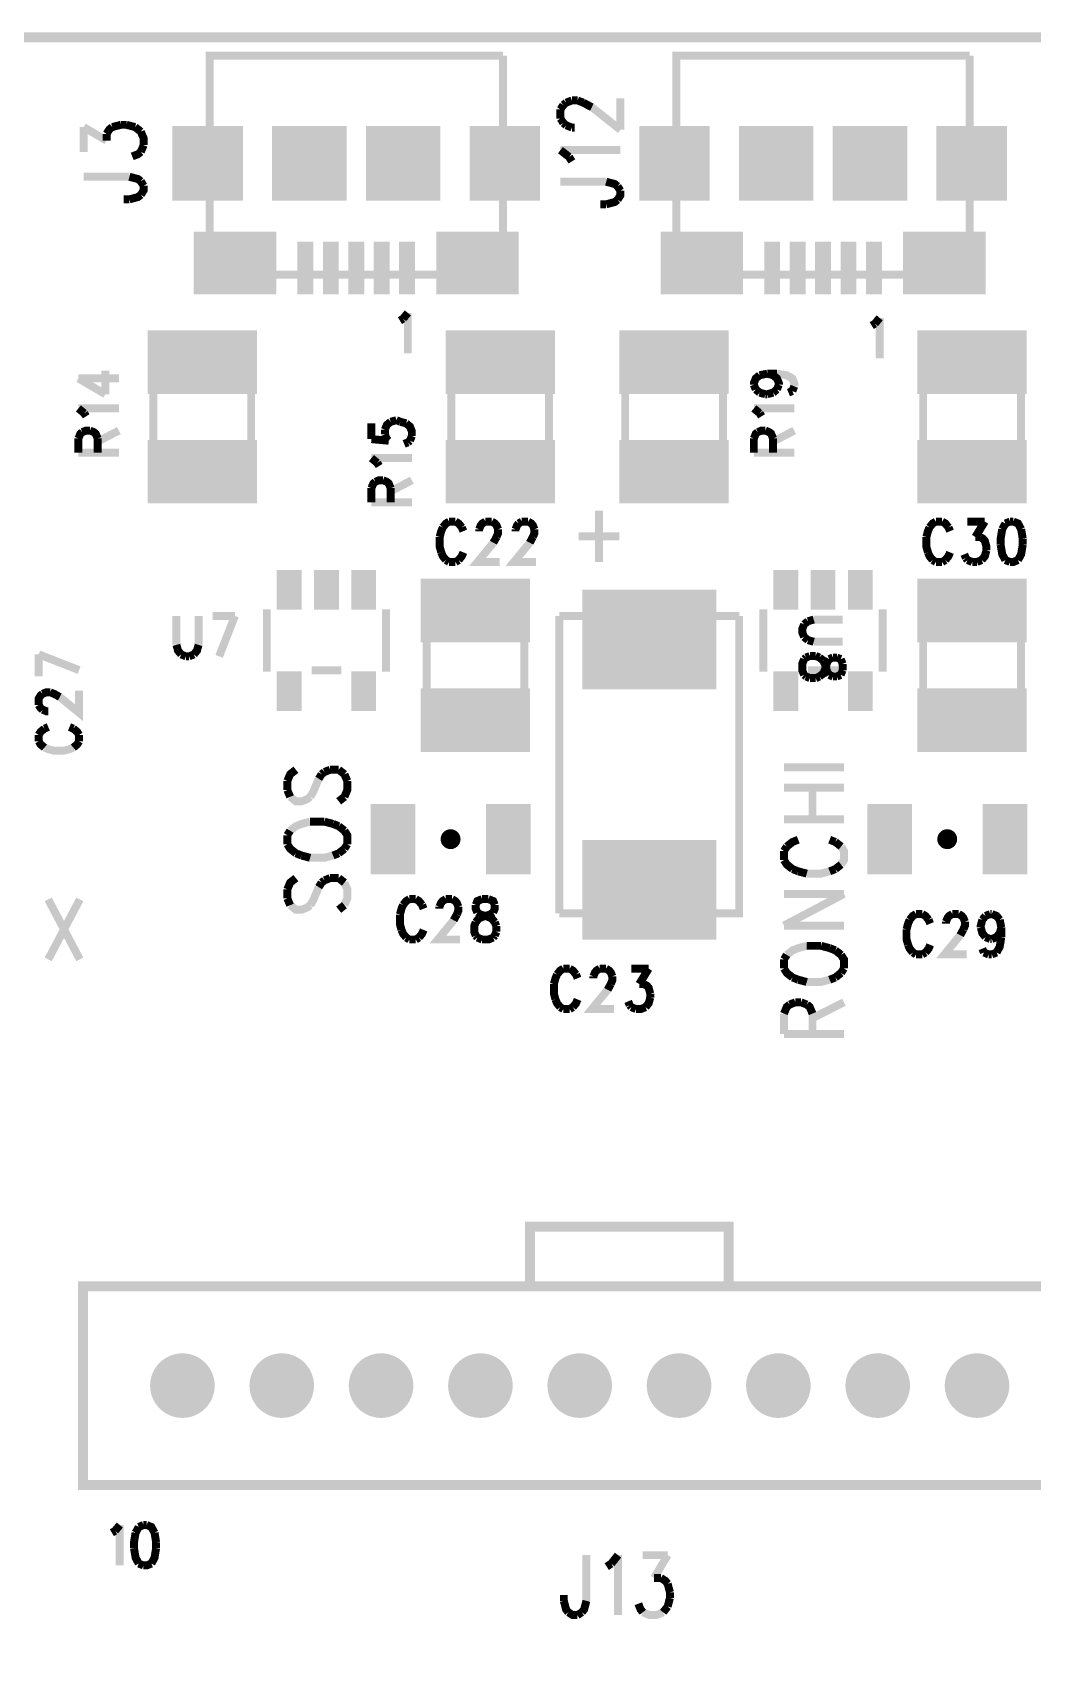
# Model space of a CAD drawing. Extents: x 8 to 19.8, y 7.5 to 11.6.
# Drawn here: x 15.504 to 16.511, y 9.68 to 11.312 of the extents above; entities that cross this region are included whole.
import ezdxf

# ---------------------------------------------------------------- set-up
doc = ezdxf.new("R2010")
doc.units = 0
doc.layers.get('0').update_dxf_attribs({"linetype": 'CONTINUOUS'})
doc.layers.add('ASSEMBLY_PHO', color=7, linetype='CONTINUOUS')

# ---------------------------------------------------------------- blocks, each defined once
blk = doc.blocks.new('SQUARE_3')
blk.add_solid([(-0.0375, -0.0375), (-0.0375, 0.0375), (0.0375, -0.0375), (0.0375, 0.0375)])
blk = doc.blocks.new('ROUND_5')
at = {"const_width": 0.0325}
blk.add_lwpolyline([(-0.01625, 0, 1), (0.01625, 0, 1)], format="xyb", close=True, dxfattribs=at)
blk = doc.blocks.new('RECTANGLE_65')
blk.add_solid([(-0.0225, -0.0355), (-0.0225, 0.0355), (0.0225, -0.0355), (0.0225, 0.0355)])
blk = doc.blocks.new('RECTANGLE_137')
blk.add_solid([(-0.0675, -0.05), (-0.0675, 0.05), (0.0675, -0.05), (0.0675, 0.05)])
blk = doc.blocks.new('RECTANGLE_163')
blk.add_solid([(-0.055, -0.032), (-0.055, 0.032), (0.055, -0.032), (0.055, 0.032)])
blk = doc.blocks.new('RECTANGLE_185')
blk.add_solid([(-0.008, -0.0265), (-0.008, 0.0265), (0.008, -0.0265), (0.008, 0.0265)])
blk = doc.blocks.new('RECTANGLE_186')
blk.add_solid([(-0.0415, -0.0315), (-0.0415, 0.0315), (0.0415, -0.0315), (0.0415, 0.0315)])
blk = doc.blocks.new('RECTANGLE_187')
blk.add_solid([(-0.0355, -0.0375), (-0.0355, 0.0375), (0.0355, -0.0375), (0.0355, 0.0375)])
blk = doc.blocks.new('RECTANGLE_190')
blk.add_solid([(-0.0125, -0.02), (-0.0125, 0.02), (0.0125, -0.02), (0.0125, 0.02)])

msp = doc.modelspace()

# ---------------------------------------------------------------- linework, layer by layer
at = {"layer": 'ASSEMBLY_PHO'}
for points, const_width in [([(8, 8), (19.811, 8), (19.811, 11.307), (8, 11.307), (8, 8)], 0.01), ([(15.97763, 11.28858), (15.68236, 11.28858), (15.68236, 11.06811), (15.97763, 11.06811)], 0.008), ([(15.97763, 11.06811), (15.97763, 11.28858)], 0.008), ([(16.44763, 11.28858), (16.15236, 11.28858), (16.15236, 11.06811), (16.44763, 11.06811)], 0.008), ([(16.44763, 11.06811), (16.44763, 11.28858)], 0.008), ([(16.03562, 11.23445), (16.0385, 11.23899)], 0.008), ([(16.0385, 11.23899), (16.04137, 11.24127)], 0.008), ([(16.04137, 11.24127), (16.04712, 11.24354)], 0.008), ([(16.04712, 11.24354), (16.05287, 11.24354)], 0.008), ([(16.05287, 11.24354), (16.05862, 11.24127)], 0.008), ([(16.05862, 11.24127), (16.06725, 11.23672)], 0.008), ([(16.096, 11.21399), (16.096, 11.24581)], 0.008), ([(16.03562, 11.22536), (16.03562, 11.23445)], 0.008), ([(16.0385, 11.22081), (16.03562, 11.22536)], 0.008), ([(16.06725, 11.23672), (16.096, 11.21399)], 0.008), ([(15.55562, 11.19172), (15.55562, 11.21672)], 0.008), ([(15.55562, 11.21672), (15.57862, 11.20309)], 0.008), ([(15.57862, 11.2099), (15.5815, 11.21445), (15.58437, 11.21672)], 0.008), ([(15.57862, 11.20309), (15.57862, 11.2099)], 0.008), ([(15.58437, 11.21672), (15.593, 11.21899)], 0.008), ([(15.593, 11.21899), (15.59875, 11.21899)], 0.008), ([(15.59875, 11.21899), (15.60737, 11.21672)], 0.008), ([(15.60737, 11.21672), (15.61312, 11.21218)], 0.008), ([(15.61312, 11.21218), (15.616, 11.20536), (15.616, 11.19854)], 0.008), ([(16.04137, 11.21854), (16.0385, 11.22081)], 0.008), ([(16.04712, 11.21627), (16.04137, 11.21854)], 0.008), ([(16.05, 11.21627), (16.04712, 11.21627)], 0.008), ([(15.61312, 11.19172), (15.61025, 11.18945), (15.6045, 11.18718)], 0.008), ([(15.616, 11.19854), (15.61312, 11.19172)], 0.008), ([(16.04425, 11.18672), (16.03562, 11.19354)], 0.008), ([(16.03562, 11.19354), (16.096, 11.19354)], 0.008), ([(16.04712, 11.18218), (16.04425, 11.18672)], 0.008), ([(15.55562, 11.16672), (15.60162, 11.16672)], 0.008), ([(15.60162, 11.16672), (15.61025, 11.16445), (15.61312, 11.16218)], 0.008), ([(15.61312, 11.16218), (15.616, 11.15763)], 0.008), ([(15.616, 11.15763), (15.616, 11.15309), (15.61312, 11.14854)], 0.008), ([(16.03562, 11.16172), (16.08162, 11.16172)], 0.008), ([(16.08162, 11.16172), (16.09025, 11.15945), (16.09312, 11.15718)], 0.008), ([(16.09312, 11.15718), (16.096, 11.15263)], 0.008), ([(15.60162, 11.14399), (15.59587, 11.14399)], 0.008), ([(15.61312, 11.14854), (15.61025, 11.14627), (15.60162, 11.14399)], 0.008), ([(16.09312, 11.14354), (16.09025, 11.14127), (16.08162, 11.13899)], 0.008), ([(16.096, 11.15263), (16.096, 11.14809), (16.09312, 11.14354)], 0.008), ([(16.08162, 11.13899), (16.07587, 11.13899)], 0.008), ([(15.87718, 11.02387), (15.88195, 11.02968)], 0.008), ([(15.88195, 11.02968), (15.88195, 10.989)], 0.008), ([(15.874, 11.02193), (15.87718, 11.02387)], 0.008), ([(16.349, 11.01693), (16.35218, 11.01887)], 0.008), ([(16.35218, 11.01887), (16.35695, 11.02468)], 0.008), ([(16.35695, 11.02468), (16.35695, 10.984)], 0.008), ([(15.72421, 10.99192), (15.72421, 10.85807), (15.62578, 10.85807)], 0.008), ([(15.62578, 10.85807), (15.62578, 10.99192)], 0.008), ([(15.62578, 10.99192), (15.72421, 10.99192)], 0.008), ([(15.92578, 10.85807), (15.92578, 10.99192)], 0.008), ([(15.92578, 10.99192), (16.02421, 10.99192)], 0.008), ([(16.02421, 10.99192), (16.02421, 10.85807), (15.92578, 10.85807)], 0.008), ([(16.19921, 10.99192), (16.19921, 10.85807), (16.10078, 10.85807)], 0.008), ([(16.10078, 10.85807), (16.10078, 10.99192)], 0.008), ([(16.10078, 10.99192), (16.19921, 10.99192)], 0.008), ([(16.40078, 10.85807), (16.40078, 10.99192)], 0.008), ([(16.40078, 10.99192), (16.49921, 10.99192)], 0.008), ([(16.49921, 10.99192), (16.49921, 10.85807), (16.40078, 10.85807)], 0.008), ([(15.55031, 10.96377), (15.57743, 10.94786)], 0.008), ([(15.55031, 10.96377), (15.591, 10.96377)], 0.008), ([(15.57743, 10.94786), (15.57743, 10.97172)], 0.008), ([(16.23031, 10.9574), (16.23031, 10.959), (16.23225, 10.96377), (16.23612, 10.96695)], 0.008), ([(16.23612, 10.96695), (16.24387, 10.96854)], 0.008), ([(16.24387, 10.96854), (16.24968, 10.96695)], 0.008), ([(16.24387, 10.96854), (16.25356, 10.96854)], 0.008), ([(16.24968, 10.96695), (16.25356, 10.96377), (16.2555, 10.959), (16.2555, 10.9574)], 0.008), ([(16.25356, 10.96854), (16.26325, 10.96695), (16.26906, 10.96377), (16.271, 10.959), (16.271, 10.95581)], 0.008), ([(16.23225, 10.95263), (16.23031, 10.9574)], 0.008), ([(16.23612, 10.94945), (16.23225, 10.95263)], 0.008), ([(16.24193, 10.94786), (16.23612, 10.94945)], 0.008), ([(16.24387, 10.94786), (16.24193, 10.94786)], 0.008), ([(16.24968, 10.94945), (16.24387, 10.94786)], 0.008), ([(16.25356, 10.95263), (16.24968, 10.94945)], 0.008), ([(16.2555, 10.9574), (16.25356, 10.95263)], 0.008), ([(16.26906, 10.95104), (16.26518, 10.94945)], 0.008), ([(16.271, 10.95581), (16.26906, 10.95104)], 0.008), ([(15.55612, 10.92877), (15.55031, 10.93354)], 0.008), ([(15.55031, 10.93354), (15.591, 10.93354)], 0.008), ([(15.55806, 10.92559), (15.55612, 10.92877)], 0.008), ([(16.23612, 10.92877), (16.23031, 10.93354)], 0.008), ([(16.23031, 10.93354), (16.271, 10.93354)], 0.008), ([(16.23806, 10.92559), (16.23612, 10.92877)], 0.008), ([(15.84531, 10.91854), (15.84531, 10.90263)], 0.008), ([(15.85887, 10.91218), (15.86081, 10.91695), (15.86468, 10.92013)], 0.008), ([(15.85887, 10.9074), (15.85887, 10.91218)], 0.008), ([(15.86468, 10.92013), (15.8705, 10.92172)], 0.008), ([(15.8705, 10.92172), (15.87437, 10.92013)], 0.008), ([(15.87437, 10.92013), (15.88018, 10.91854)], 0.008), ([(15.88018, 10.91854), (15.88406, 10.91536), (15.886, 10.91059), (15.886, 10.90581)], 0.008), ([(15.55031, 10.90331), (15.55225, 10.90809), (15.55418, 10.90968)], 0.008), ([(15.55031, 10.889), (15.55031, 10.90331)], 0.008), ([(15.55418, 10.90968), (15.55806, 10.91127), (15.56193, 10.91127)], 0.008), ([(15.56193, 10.91127), (15.56581, 10.90968), (15.56775, 10.90809), (15.56968, 10.90331)], 0.008), ([(15.56968, 10.90013), (15.591, 10.91127)], 0.008), ([(15.56968, 10.90331), (15.56968, 10.889)], 0.008), ([(15.84531, 10.90263), (15.86275, 10.90104)], 0.008), ([(15.86081, 10.90263), (15.85887, 10.9074)], 0.008), ([(15.86275, 10.90104), (15.86081, 10.90263)], 0.008), ([(15.88212, 10.89945), (15.87825, 10.89786)], 0.008), ([(15.88406, 10.90104), (15.88212, 10.89945)], 0.008), ([(15.886, 10.90581), (15.88406, 10.90104)], 0.008), ([(16.23031, 10.90331), (16.23225, 10.90809), (16.23418, 10.90968)], 0.008), ([(16.23031, 10.889), (16.23031, 10.90331)], 0.008), ([(16.23418, 10.90968), (16.23806, 10.91127), (16.24193, 10.91127)], 0.008), ([(16.24193, 10.91127), (16.24581, 10.90968), (16.24775, 10.90809), (16.24968, 10.90331)], 0.008), ([(16.24968, 10.90013), (16.271, 10.91127)], 0.008), ([(16.24968, 10.90331), (16.24968, 10.889)], 0.008), ([(15.55031, 10.889), (15.591, 10.889)], 0.008), ([(15.85112, 10.87877), (15.84531, 10.88354)], 0.008), ([(15.84531, 10.88354), (15.886, 10.88354)], 0.008), ([(16.23031, 10.889), (16.271, 10.889)], 0.008), ([(15.85306, 10.87559), (15.85112, 10.87877)], 0.008), ([(15.84531, 10.85331), (15.84725, 10.85809), (15.84918, 10.85968)], 0.008), ([(15.84531, 10.839), (15.84531, 10.85331)], 0.008), ([(15.84918, 10.85968), (15.85306, 10.86127), (15.85693, 10.86127)], 0.008), ([(15.85693, 10.86127), (15.86081, 10.85968), (15.86275, 10.85809), (15.86468, 10.85331)], 0.008), ([(15.86468, 10.85013), (15.886, 10.86127)], 0.008), ([(15.86468, 10.85331), (15.86468, 10.839)], 0.008), ([(15.84531, 10.839), (15.886, 10.839)], 0.008), ([(16.07445, 10.83075), (16.07445, 10.779)], 0.008), ([(15.92354, 10.81968), (15.92036, 10.81775), (15.91718, 10.81387)], 0.008), ([(15.9299, 10.81968), (15.92354, 10.81968)], 0.008), ([(15.93627, 10.81387), (15.93309, 10.81775), (15.9299, 10.81968)], 0.008), ([(15.95377, 10.81193), (15.95536, 10.81581), (15.95695, 10.81775), (15.96013, 10.81968)], 0.008), ([(15.96013, 10.81968), (15.9665, 10.81968)], 0.008), ([(15.9665, 10.81968), (15.96968, 10.81775), (15.97127, 10.81581), (15.97286, 10.81193)], 0.008), ([(15.99036, 10.81193), (15.99195, 10.81581), (15.99354, 10.81775)], 0.008), ([(15.99354, 10.81775), (15.99672, 10.81968)], 0.008), ([(15.99672, 10.81968), (16.00309, 10.81968)], 0.008), ([(16.00309, 10.81968), (16.00627, 10.81775), (16.00786, 10.81581), (16.00945, 10.81193)], 0.008), ([(16.41354, 10.81968), (16.41036, 10.81775), (16.40718, 10.81387)], 0.008), ([(16.4199, 10.81968), (16.41354, 10.81968)], 0.008), ([(16.42627, 10.81387), (16.42309, 10.81775), (16.4199, 10.81968)], 0.008), ([(16.44536, 10.81968), (16.46286, 10.81968)], 0.008), ([(16.46286, 10.81968), (16.45331, 10.80418)], 0.008), ([(16.48354, 10.81775), (16.48036, 10.81193)], 0.008), ([(16.48831, 10.81968), (16.48354, 10.81775)], 0.008), ([(16.4915, 10.81968), (16.48831, 10.81968)], 0.008), ([(16.49945, 10.81193), (16.49627, 10.81775), (16.4915, 10.81968)], 0.008), ([(15.91718, 10.81387), (15.91559, 10.81), (15.914, 10.80418)], 0.008), ([(15.914, 10.80418), (15.914, 10.7945), (15.91559, 10.78868)], 0.008), ([(15.93786, 10.81), (15.93627, 10.81387)], 0.008), ([(15.96809, 10.79837), (15.95218, 10.779), (15.97445, 10.779)], 0.008), ([(15.95377, 10.81), (15.95377, 10.81193)], 0.008), ([(15.97127, 10.80418), (15.96809, 10.79837)], 0.008), ([(15.97286, 10.81193), (15.97286, 10.80806), (15.97127, 10.80418)], 0.008), ([(16.00468, 10.79837), (15.98877, 10.779), (16.01104, 10.779)], 0.008), ([(15.99036, 10.81), (15.99036, 10.81193)], 0.008), ([(16.00786, 10.80418), (16.00468, 10.79837)], 0.008), ([(16.00945, 10.81193), (16.00945, 10.80806), (16.00786, 10.80418)], 0.008), ([(16.054, 10.80487), (16.0949, 10.80487)], 0.008), ([(16.40718, 10.81387), (16.40559, 10.81), (16.404, 10.80418)], 0.008), ([(16.404, 10.80418), (16.404, 10.7945), (16.40559, 10.78868)], 0.008), ([(16.42786, 10.81), (16.42627, 10.81387)], 0.008), ([(16.45331, 10.80418), (16.45809, 10.80418)], 0.008), ([(16.45809, 10.80418), (16.46127, 10.80225), (16.46286, 10.80031), (16.46445, 10.7945), (16.46445, 10.79062)], 0.008), ([(16.48036, 10.81193), (16.47877, 10.80225), (16.47877, 10.79643)], 0.008), ([(16.50104, 10.80225), (16.49945, 10.81193)], 0.008), ([(16.50104, 10.79643), (16.50104, 10.80225)], 0.008), ([(15.91559, 10.78868), (15.91718, 10.78481), (15.92036, 10.78093)], 0.008), ([(15.93309, 10.78093), (15.93627, 10.78481), (15.93786, 10.78868)], 0.008), ([(16.40559, 10.78868), (16.40718, 10.78481), (16.41036, 10.78093)], 0.008), ([(16.42309, 10.78093), (16.42627, 10.78481), (16.42786, 10.78868)], 0.008), ([(16.44377, 10.78287), (16.44218, 10.78675)], 0.008), ([(16.44536, 10.78093), (16.44377, 10.78287)], 0.008), ([(16.46445, 10.79062), (16.46286, 10.78481), (16.45968, 10.78093)], 0.008), ([(16.47877, 10.79643), (16.48036, 10.78675), (16.48354, 10.78093)], 0.008), ([(16.49627, 10.78093), (16.49945, 10.78675), (16.50104, 10.79643)], 0.008), ([(15.92036, 10.78093), (15.92354, 10.779)], 0.008), ([(15.92354, 10.779), (15.9299, 10.779)], 0.008), ([(15.9299, 10.779), (15.93309, 10.78093)], 0.008), ([(16.41036, 10.78093), (16.41354, 10.779)], 0.008), ([(16.41354, 10.779), (16.4199, 10.779)], 0.008), ([(16.4199, 10.779), (16.42309, 10.78093)], 0.008), ([(16.45013, 10.779), (16.44536, 10.78093)], 0.008), ([(16.4549, 10.779), (16.45013, 10.779)], 0.008), ([(16.45968, 10.78093), (16.4549, 10.779)], 0.008), ([(16.48354, 10.78093), (16.48831, 10.779)], 0.008), ([(16.48831, 10.779), (16.4915, 10.779), (16.49627, 10.78093)], 0.008), ([(15.90078, 10.60807), (15.90078, 10.74192)], 0.008), ([(15.90078, 10.74192), (15.99921, 10.74192)], 0.008), ([(15.99921, 10.74192), (15.99921, 10.60807), (15.90078, 10.60807)], 0.008), ([(16.40078, 10.60807), (16.40078, 10.74192)], 0.008), ([(16.40078, 10.74192), (16.49921, 10.74192)], 0.008), ([(16.49921, 10.74192), (16.49921, 10.60807), (16.40078, 10.60807)], 0.008), ([(15.649, 10.72468), (15.649, 10.69562)], 0.008), ([(15.67127, 10.69562), (15.67127, 10.72468)], 0.008), ([(15.68559, 10.72468), (15.70786, 10.72468)], 0.008), ([(15.70786, 10.72468), (15.69195, 10.684)], 0.008), ([(15.74, 10.7315), (15.74, 10.6685)], 0.008), ([(15.86, 10.7315), (15.86, 10.6685)], 0.008), ([(16.21555, 10.7246), (16.21555, 10.42539), (16.03444, 10.42539)], 0.008), ([(16.03444, 10.42539), (16.03444, 10.7246)], 0.008), ([(16.03444, 10.7246), (16.21555, 10.7246)], 0.008), ([(16.24, 10.7315), (16.24, 10.6685)], 0.008), ([(16.28481, 10.7194), (16.28093, 10.71622)], 0.008), ([(16.29062, 10.721), (16.28481, 10.7194)], 0.008), ([(16.31968, 10.721), (16.29062, 10.721)], 0.008), ([(16.36, 10.7315), (16.36, 10.6685)], 0.008), ([(16.28093, 10.71622), (16.279, 10.71145), (16.279, 10.70827), (16.28093, 10.7035)], 0.008), ([(16.28093, 10.7035), (16.28481, 10.70031)], 0.008), ([(16.28481, 10.70031), (16.29062, 10.69872)], 0.008), ([(15.51031, 10.68604), (15.551, 10.67013)], 0.008), ([(15.51031, 10.66377), (15.51031, 10.68604)], 0.008), ([(15.649, 10.69562), (15.65059, 10.68981), (15.65377, 10.68593)], 0.008), ([(15.65377, 10.68593), (15.65854, 10.684)], 0.008), ([(15.65854, 10.684), (15.66172, 10.684)], 0.008), ([(15.66172, 10.684), (15.6665, 10.68593)], 0.008), ([(15.6665, 10.68593), (15.66968, 10.68981), (15.67127, 10.69562)], 0.008), ([(16.28287, 10.68281), (16.28675, 10.6844)], 0.008), ([(16.28675, 10.6844), (16.29256, 10.6844)], 0.008), ([(16.29062, 10.69872), (16.31968, 10.69872)], 0.008), ([(16.29256, 10.6844), (16.29643, 10.68281)], 0.008), ([(15.785, 10.67), (15.815, 10.67)], 0.008), ([(16.28093, 10.66531), (16.279, 10.67009), (16.279, 10.67645), (16.28093, 10.68122)], 0.008), ([(16.28093, 10.68122), (16.28287, 10.68281)], 0.008), ([(16.285, 10.67), (16.315, 10.67)], 0.008), ([(16.29643, 10.68281), (16.30031, 10.67963)], 0.008), ([(16.30031, 10.67963), (16.30225, 10.67486), (16.30418, 10.6685)], 0.008), ([(16.30418, 10.67804), (16.30225, 10.67168), (16.30031, 10.6669)], 0.008), ([(16.30612, 10.68122), (16.30418, 10.67804)], 0.008), ([(16.30418, 10.6685), (16.30612, 10.66531)], 0.008), ([(16.31, 10.68281), (16.30612, 10.68122)], 0.008), ([(16.31387, 10.68281), (16.31, 10.68281)], 0.008), ([(16.31775, 10.68122), (16.31387, 10.68281)], 0.008), ([(16.31968, 10.67645), (16.31775, 10.68122)], 0.008), ([(16.31775, 10.66531), (16.31968, 10.67009)], 0.008), ([(16.31968, 10.67009), (16.31968, 10.67645)], 0.008), ([(16.28287, 10.66372), (16.28093, 10.66531)], 0.008), ([(16.28675, 10.66213), (16.28287, 10.66372)], 0.008), ([(16.29256, 10.66213), (16.28675, 10.66213)], 0.008), ([(16.29643, 10.66372), (16.29256, 10.66213)], 0.008), ([(16.30031, 10.6669), (16.29643, 10.66372)], 0.008), ([(16.30612, 10.66531), (16.31, 10.66372)], 0.008), ([(16.31, 10.66372), (16.31387, 10.66372)], 0.008), ([(16.31387, 10.66372), (16.31775, 10.66531)], 0.008), ([(15.51031, 10.63513), (15.51031, 10.6415), (15.51225, 10.64468), (15.51418, 10.64627)], 0.008), ([(15.51418, 10.63036), (15.51225, 10.63195), (15.51031, 10.63513)], 0.008), ([(15.51418, 10.64627), (15.51806, 10.64786), (15.52193, 10.64786)], 0.008), ([(15.52193, 10.64786), (15.52581, 10.64627), (15.53162, 10.64309)], 0.008), ([(15.53162, 10.64309), (15.551, 10.62718), (15.551, 10.64945)], 0.008), ([(15.52, 10.62877), (15.51806, 10.62877), (15.51418, 10.63036)], 0.008), ([(15.51612, 10.61127), (15.51225, 10.60809), (15.51031, 10.6049)], 0.008), ([(15.51031, 10.6049), (15.51031, 10.59854)], 0.008), ([(15.52, 10.61286), (15.51612, 10.61127)], 0.008), ([(15.54518, 10.61127), (15.54131, 10.61286)], 0.008), ([(15.551, 10.6049), (15.54906, 10.60809), (15.54518, 10.61127)], 0.008), ([(15.551, 10.59854), (15.551, 10.6049)], 0.008), ([(15.51031, 10.59854), (15.51225, 10.59536), (15.51612, 10.59218)], 0.008), ([(15.51612, 10.59218), (15.52, 10.59059), (15.52581, 10.589), (15.5355, 10.589), (15.54131, 10.59059), (15.54518, 10.59218)], 0.008), ([(15.54518, 10.59218), (15.54906, 10.59536), (15.551, 10.59854)], 0.008), ([(15.76925, 10.5699), (15.7635, 10.56536), (15.76062, 10.55854)], 0.008), ([(15.798, 10.56763), (15.80375, 10.5699)], 0.008), ([(15.80375, 10.5699), (15.81237, 10.5699)], 0.008), ([(15.81237, 10.5699), (15.81812, 10.56536)], 0.008), ([(16.26062, 10.57218), (16.321, 10.57218)], 0.008), ([(15.76062, 10.55854), (15.76062, 10.54945)], 0.008), ([(15.78362, 10.54263), (15.7865, 10.54718), (15.79225, 10.56081)], 0.008), ([(15.79225, 10.56081), (15.79512, 10.56536)], 0.008), ([(15.79512, 10.56536), (15.798, 10.56763)], 0.008), ([(15.81812, 10.56536), (15.821, 10.55854)], 0.008), ([(15.821, 10.55854), (15.821, 10.54945), (15.81812, 10.54263)], 0.008), ([(15.76062, 10.54945), (15.7635, 10.54263)], 0.008), ([(15.7635, 10.54263), (15.76925, 10.53809), (15.775, 10.53809), (15.78075, 10.54036), (15.78362, 10.54263)], 0.008), ([(15.81812, 10.54263), (15.81237, 10.53809)], 0.008), ([(16.26062, 10.55172), (16.321, 10.55172)], 0.008), ([(16.28937, 10.5199), (16.28937, 10.55172)], 0.008), ([(15.7635, 10.50854), (15.76062, 10.504)], 0.008), ([(15.78362, 10.51763), (15.775, 10.51536), (15.76925, 10.51309), (15.7635, 10.50854)], 0.008), ([(15.798, 10.51763), (15.78362, 10.51763)], 0.008), ([(15.80662, 10.51536), (15.798, 10.51763)], 0.008), ([(15.81237, 10.51309), (15.80662, 10.51536)], 0.008), ([(15.81812, 10.50854), (15.81237, 10.51309)], 0.008), ([(15.821, 10.4949), (15.821, 10.504), (15.81812, 10.50854)], 0.008), ([(16.26062, 10.5199), (16.321, 10.5199)], 0.008), ([(15.76062, 10.504), (15.76062, 10.4949)], 0.008), ([(15.76062, 10.4949), (15.7635, 10.49036), (15.76925, 10.48581)], 0.008), ([(15.81237, 10.48581), (15.81812, 10.49036)], 0.008), ([(15.81812, 10.49036), (15.821, 10.4949)], 0.008), ([(16.2635, 10.49263), (16.26062, 10.48809)], 0.008), ([(16.26062, 10.48809), (16.26062, 10.479)], 0.008), ([(16.275, 10.49945), (16.26925, 10.49718), (16.2635, 10.49263)], 0.008), ([(16.31237, 10.49718), (16.30662, 10.49945)], 0.008), ([(16.31812, 10.49263), (16.31237, 10.49718)], 0.008), ([(16.31812, 10.47445), (16.321, 10.479), (16.321, 10.48809), (16.31812, 10.49263)], 0.008), ([(15.76925, 10.48581), (15.775, 10.48354)], 0.008), ([(15.775, 10.48354), (15.78362, 10.48127)], 0.008), ([(15.78362, 10.48127), (15.798, 10.48127), (15.80662, 10.48354)], 0.008), ([(15.80662, 10.48354), (15.81237, 10.48581)], 0.008), ([(16.26062, 10.479), (16.2635, 10.47445), (16.26925, 10.4699)], 0.008), ([(16.31237, 10.4699), (16.31812, 10.47445)], 0.008), ([(15.76925, 10.46081), (15.7635, 10.45627), (15.76062, 10.44945)], 0.008), ([(15.79225, 10.45172), (15.79512, 10.45627)], 0.008), ([(15.79512, 10.45627), (15.798, 10.45854)], 0.008), ([(15.798, 10.45854), (15.80375, 10.46081)], 0.008), ([(15.80375, 10.46081), (15.81237, 10.46081)], 0.008), ([(15.81237, 10.46081), (15.81812, 10.45627)], 0.008), ([(15.81812, 10.45627), (15.821, 10.44945), (15.821, 10.44036), (15.81812, 10.43354)], 0.008), ([(16.26925, 10.4699), (16.275, 10.46763)], 0.008), ([(16.275, 10.46763), (16.28362, 10.46536)], 0.008), ([(16.28362, 10.46536), (16.298, 10.46536), (16.30662, 10.46763)], 0.008), ([(16.30662, 10.46763), (16.31237, 10.4699)], 0.008), ([(15.5199, 10.43937), (15.55172, 10.379)], 0.008), ([(15.55172, 10.43937), (15.5199, 10.379)], 0.008), ([(15.76062, 10.44945), (15.76062, 10.44036)], 0.008), ([(15.76062, 10.44036), (15.7635, 10.43354)], 0.008), ([(15.78362, 10.43354), (15.7865, 10.43809), (15.79225, 10.45172)], 0.008), ([(15.88354, 10.43968), (15.88036, 10.43775), (15.87718, 10.43387)], 0.008), ([(15.8899, 10.43968), (15.88354, 10.43968)], 0.008), ([(15.89627, 10.43387), (15.89309, 10.43775), (15.8899, 10.43968)], 0.008), ([(15.91377, 10.43193), (15.91536, 10.43581), (15.91695, 10.43775), (15.92013, 10.43968)], 0.008), ([(15.92013, 10.43968), (15.9265, 10.43968)], 0.008), ([(15.9265, 10.43968), (15.92968, 10.43775), (15.93127, 10.43581), (15.93286, 10.43193)], 0.008), ([(15.95672, 10.43968), (15.95195, 10.43775), (15.95036, 10.43387)], 0.008), ([(15.96309, 10.43968), (15.95672, 10.43968)], 0.008), ([(15.96945, 10.43387), (15.96786, 10.43775), (15.96309, 10.43968)], 0.008), ([(16.26062, 10.41309), (16.321, 10.4449)], 0.008), ([(16.26062, 10.4449), (16.321, 10.4449)], 0.008), ([(15.7635, 10.43354), (15.76925, 10.429), (15.775, 10.429), (15.78075, 10.43127), (15.78362, 10.43354)], 0.008), ([(15.81812, 10.43354), (15.81237, 10.429)], 0.008), ([(15.87718, 10.43387), (15.87559, 10.43), (15.874, 10.42418)], 0.008), ([(15.874, 10.42418), (15.874, 10.4145), (15.87559, 10.40868)], 0.008), ([(15.89786, 10.43), (15.89627, 10.43387)], 0.008), ([(15.91377, 10.43), (15.91377, 10.43193)], 0.008), ([(15.93127, 10.42418), (15.92809, 10.41837)], 0.008), ([(15.93286, 10.43193), (15.93286, 10.42806), (15.93127, 10.42418)], 0.008), ([(15.95036, 10.43387), (15.95036, 10.43), (15.95195, 10.42612)], 0.008), ([(15.95195, 10.42612), (15.95513, 10.42418)], 0.008), ([(15.95513, 10.42418), (15.9615, 10.42225), (15.96627, 10.42031), (15.96945, 10.41643)], 0.008), ([(15.95831, 10.42225), (15.96468, 10.42418)], 0.008), ([(15.96468, 10.42418), (15.96786, 10.42612)], 0.008), ([(15.96786, 10.42612), (15.96945, 10.43), (15.96945, 10.43387)], 0.008), ([(16.39354, 10.42468), (16.39036, 10.42275), (16.38718, 10.41887)], 0.008), ([(16.3999, 10.42468), (16.39354, 10.42468)], 0.008), ([(16.40627, 10.41887), (16.40309, 10.42275), (16.3999, 10.42468)], 0.008), ([(16.42377, 10.41693), (16.42536, 10.42081), (16.42695, 10.42275), (16.43013, 10.42468)], 0.008), ([(16.43013, 10.42468), (16.4365, 10.42468)], 0.008), ([(16.4365, 10.42468), (16.43968, 10.42275), (16.44127, 10.42081), (16.44286, 10.41693)], 0.008), ([(16.46036, 10.41887), (16.46354, 10.42275)], 0.008), ([(16.46354, 10.42275), (16.46831, 10.42468)], 0.008), ([(16.46831, 10.42468), (16.4699, 10.42468)], 0.008), ([(16.4699, 10.42468), (16.47468, 10.42275), (16.47786, 10.41887)], 0.008), ([(15.87559, 10.40868), (15.87718, 10.40481), (15.88036, 10.40093)], 0.008), ([(15.89309, 10.40093), (15.89627, 10.40481), (15.89786, 10.40868)], 0.008), ([(15.92809, 10.41837), (15.91218, 10.399), (15.93445, 10.399)], 0.008), ([(15.95036, 10.40287), (15.94877, 10.40675), (15.94877, 10.41256), (15.95036, 10.41643)], 0.008), ([(15.95036, 10.41643), (15.95354, 10.42031)], 0.008), ([(15.95354, 10.42031), (15.95831, 10.42225)], 0.008), ([(15.96945, 10.41643), (15.97104, 10.41256)], 0.008), ([(15.97104, 10.40675), (15.96945, 10.40287)], 0.008), ([(15.97104, 10.41256), (15.97104, 10.40675)], 0.008), ([(16.26062, 10.41309), (16.321, 10.41309)], 0.008), ([(16.38718, 10.41887), (16.38559, 10.415), (16.384, 10.40918)], 0.008), ([(16.384, 10.40918), (16.384, 10.3995), (16.38559, 10.39368)], 0.008), ([(16.40786, 10.415), (16.40627, 10.41887)], 0.008), ([(16.42377, 10.415), (16.42377, 10.41693)], 0.008), ([(16.44127, 10.40918), (16.43809, 10.40337)], 0.008), ([(16.44286, 10.41693), (16.44286, 10.41306), (16.44127, 10.40918)], 0.008), ([(16.45877, 10.41112), (16.45877, 10.41306), (16.46036, 10.41887)], 0.008), ([(16.46354, 10.40143), (16.46036, 10.40531), (16.45877, 10.41112)], 0.008), ([(16.47945, 10.41112), (16.47786, 10.40531), (16.47468, 10.40143)], 0.008), ([(16.47786, 10.41887), (16.47945, 10.41112)], 0.008), ([(16.47945, 10.41112), (16.47945, 10.40143)], 0.008), ([(15.88036, 10.40093), (15.88354, 10.399)], 0.008), ([(15.88354, 10.399), (15.8899, 10.399)], 0.008), ([(15.8899, 10.399), (15.89309, 10.40093)], 0.008), ([(15.95195, 10.40093), (15.95036, 10.40287)], 0.008), ([(15.95672, 10.399), (15.95195, 10.40093)], 0.008), ([(15.96786, 10.40093), (15.96309, 10.399), (15.95672, 10.399)], 0.008), ([(15.96945, 10.40287), (15.96786, 10.40093)], 0.008), ([(16.28362, 10.39263), (16.275, 10.39036), (16.26925, 10.38809), (16.2635, 10.38354)], 0.008), ([(16.298, 10.39263), (16.28362, 10.39263)], 0.008), ([(16.30662, 10.39036), (16.298, 10.39263)], 0.008), ([(16.31237, 10.38809), (16.30662, 10.39036)], 0.008), ([(16.38559, 10.39368), (16.38718, 10.38981), (16.39036, 10.38593)], 0.008), ([(16.40309, 10.38593), (16.40627, 10.38981), (16.40786, 10.39368)], 0.008), ([(16.43809, 10.40337), (16.42218, 10.384), (16.44445, 10.384)], 0.008), ([(16.46831, 10.3995), (16.46354, 10.40143)], 0.008), ([(16.4699, 10.3995), (16.46831, 10.3995)], 0.008), ([(16.47468, 10.40143), (16.4699, 10.3995)], 0.008), ([(16.47945, 10.40143), (16.47786, 10.39175), (16.47468, 10.38593)], 0.008), ([(16.2635, 10.38354), (16.26062, 10.379)], 0.008), ([(16.26062, 10.379), (16.26062, 10.3699)], 0.008), ([(16.31812, 10.38354), (16.31237, 10.38809)], 0.008), ([(16.321, 10.3699), (16.321, 10.379), (16.31812, 10.38354)], 0.008), ([(16.39036, 10.38593), (16.39354, 10.384)], 0.008), ([(16.39354, 10.384), (16.3999, 10.384)], 0.008), ([(16.3999, 10.384), (16.40309, 10.38593)], 0.008), ([(16.46195, 10.38593), (16.46036, 10.38981)], 0.008), ([(16.46672, 10.384), (16.46195, 10.38593)], 0.008), ([(16.4699, 10.384), (16.46672, 10.384)], 0.008), ([(16.47468, 10.38593), (16.4699, 10.384)], 0.008), ([(16.03218, 10.36387), (16.03059, 10.36), (16.029, 10.35418)], 0.008), ([(16.03854, 10.36968), (16.03536, 10.36775), (16.03218, 10.36387)], 0.008), ([(16.0449, 10.36968), (16.03854, 10.36968)], 0.008), ([(16.05127, 10.36387), (16.04809, 10.36775), (16.0449, 10.36968)], 0.008), ([(16.05286, 10.36), (16.05127, 10.36387)], 0.008), ([(16.06877, 10.36193), (16.07036, 10.36581), (16.07195, 10.36775), (16.07513, 10.36968)], 0.008), ([(16.06877, 10.36), (16.06877, 10.36193)], 0.008), ([(16.07513, 10.36968), (16.0815, 10.36968)], 0.008), ([(16.0815, 10.36968), (16.08468, 10.36775), (16.08627, 10.36581), (16.08786, 10.36193)], 0.008), ([(16.08786, 10.36193), (16.08786, 10.35806), (16.08627, 10.35418)], 0.008), ([(16.10695, 10.36968), (16.12445, 10.36968)], 0.008), ([(16.12445, 10.36968), (16.1149, 10.35418)], 0.008), ([(16.26062, 10.3699), (16.2635, 10.36536), (16.26925, 10.36081)], 0.008), ([(16.26925, 10.36081), (16.275, 10.35854)], 0.008), ([(16.275, 10.35854), (16.28362, 10.35627)], 0.008), ([(16.28362, 10.35627), (16.298, 10.35627), (16.30662, 10.35854)], 0.008), ([(16.30662, 10.35854), (16.31237, 10.36081)], 0.008), ([(16.31237, 10.36081), (16.31812, 10.36536)], 0.008), ([(16.31812, 10.36536), (16.321, 10.3699)], 0.008), ([(16.029, 10.35418), (16.029, 10.3445), (16.03059, 10.33868)], 0.008), ([(16.08309, 10.34837), (16.06718, 10.329), (16.08945, 10.329)], 0.008), ([(16.08627, 10.35418), (16.08309, 10.34837)], 0.008), ([(16.1149, 10.35418), (16.11968, 10.35418)], 0.008), ([(16.11968, 10.35418), (16.12286, 10.35225), (16.12445, 10.35031), (16.12604, 10.3445)], 0.008), ([(16.12604, 10.3445), (16.12604, 10.34062)], 0.008), ([(16.03059, 10.33868), (16.03218, 10.33481), (16.03536, 10.33093)], 0.008), ([(16.03536, 10.33093), (16.03854, 10.329)], 0.008), ([(16.03854, 10.329), (16.0449, 10.329)], 0.008), ([(16.0449, 10.329), (16.04809, 10.33093)], 0.008), ([(16.04809, 10.33093), (16.05127, 10.33481), (16.05286, 10.33868)], 0.008), ([(16.10536, 10.33287), (16.10377, 10.33675)], 0.008), ([(16.10695, 10.33093), (16.10536, 10.33287)], 0.008), ([(16.11172, 10.329), (16.10695, 10.33093)], 0.008), ([(16.12127, 10.33093), (16.1165, 10.329), (16.11172, 10.329)], 0.008), ([(16.12604, 10.34062), (16.12445, 10.33481), (16.12127, 10.33093)], 0.008), ([(16.26062, 10.32445), (16.2635, 10.33127), (16.26637, 10.33354)], 0.008), ([(16.26637, 10.33354), (16.27212, 10.33581)], 0.008), ([(16.27212, 10.33581), (16.27787, 10.33581)], 0.008), ([(16.27787, 10.33581), (16.28362, 10.33354)], 0.008), ([(16.28362, 10.33354), (16.2865, 10.33127), (16.28937, 10.32445)], 0.008), ([(16.28937, 10.3199), (16.321, 10.33581)], 0.008), ([(16.26062, 10.304), (16.26062, 10.32445)], 0.008), ([(16.28937, 10.32445), (16.28937, 10.304)], 0.008), ([(16.26062, 10.304), (16.321, 10.304)], 0.008), ([(16.205, 10.05), (16.205, 10.11), (16.005, 10.11), (16.005, 10.05)], 0.01), ([(16.655, 10.05), (16.655, 9.85), (15.555, 9.85), (15.555, 10.05), (16.655, 10.05)], 0.01), ([(15.584, 9.80193), (15.58718, 9.80387)], 0.008), ([(15.58718, 9.80387), (15.59195, 9.80968)], 0.008), ([(15.59195, 9.80968), (15.59195, 9.769)], 0.008), ([(15.61104, 9.80775), (15.60786, 9.80193)], 0.008), ([(15.61581, 9.80968), (15.61104, 9.80775)], 0.008), ([(15.619, 9.80968), (15.61581, 9.80968)], 0.008), ([(15.62695, 9.80193), (15.62377, 9.80775), (15.619, 9.80968)], 0.008), ([(15.60786, 9.80193), (15.60627, 9.79225), (15.60627, 9.78643)], 0.008), ([(15.60627, 9.78643), (15.60786, 9.77675), (15.61104, 9.77093)], 0.008), ([(15.62377, 9.77093), (15.62695, 9.77675), (15.62854, 9.78643)], 0.008), ([(15.62854, 9.79225), (15.62695, 9.80193)], 0.008), ([(15.62854, 9.78643), (15.62854, 9.79225)], 0.008), ([(15.61104, 9.77093), (15.61581, 9.769)], 0.008), ([(15.61581, 9.769), (15.619, 9.769), (15.62377, 9.77093)], 0.008), ([(16.06172, 9.77937), (16.06172, 9.73337)], 0.008), ([(16.08218, 9.76787), (16.08672, 9.77075)], 0.008), ([(16.08672, 9.77075), (16.09354, 9.77937)], 0.008), ([(16.09354, 9.77937), (16.09354, 9.719)], 0.008), ([(16.11854, 9.77937), (16.14354, 9.77937)], 0.008), ([(16.14354, 9.77937), (16.1299, 9.75637)], 0.008), ([(16.1299, 9.75637), (16.13672, 9.75637)], 0.008), ([(16.13672, 9.75637), (16.14127, 9.7535), (16.14354, 9.75062)], 0.008), ([(16.039, 9.73337), (16.039, 9.73912)], 0.008), ([(16.14354, 9.75062), (16.14581, 9.742)], 0.008), ([(16.14581, 9.742), (16.14581, 9.73625)], 0.008), ([(16.04354, 9.72187), (16.04127, 9.72475), (16.039, 9.73337)], 0.008), ([(16.05263, 9.719), (16.04809, 9.719), (16.04354, 9.72187)], 0.008), ([(16.05718, 9.72187), (16.05263, 9.719)], 0.008), ([(16.06172, 9.73337), (16.05945, 9.72475), (16.05718, 9.72187)], 0.008), ([(16.11854, 9.72187), (16.11627, 9.72475), (16.114, 9.7305)], 0.008), ([(16.139, 9.72187), (16.13218, 9.719), (16.12536, 9.719), (16.11854, 9.72187)], 0.008), ([(16.14354, 9.72762), (16.139, 9.72187)], 0.008), ([(16.14581, 9.73625), (16.14354, 9.72762)], 0.008)]:
    msp.add_lwpolyline(points, dxfattribs=dict(at, const_width=const_width))
at = {"layer": 'ASSEMBLY_PHO', "const_width": 0.01}
for points in [[(15.92, 10.5, 1), (15.93, 10.5, 1)], [(16.42, 10.5, 1), (16.43, 10.5, 1)]]:
    msp.add_lwpolyline(points, format="xyb", close=True, dxfattribs=at)

# ---------------------------------------------------------------- block references
at = {"layer": 'ASSEMBLY_PHO'}
for name, p in [('RECTANGLE_187', (15.68039, 11.18031)), ('SQUARE_3', (15.78275, 11.18031)), ('SQUARE_3', (15.87724, 11.18031)), ('RECTANGLE_187', (15.9796, 11.18031)), ('RECTANGLE_187', (16.15039, 11.18031)), ('SQUARE_3', (16.25275, 11.18031)), ('SQUARE_3', (16.34724, 11.18031)), ('RECTANGLE_187', (16.4496, 11.18031)), ('RECTANGLE_186', (15.70795, 11.07992)), ('RECTANGLE_185', (15.77881, 11.075)), ('RECTANGLE_185', (15.8044, 11.075)), ('RECTANGLE_185', (15.83, 11.075)), ('RECTANGLE_185', (15.85559, 11.075)), ('RECTANGLE_185', (15.88118, 11.075)), ('RECTANGLE_186', (15.95204, 11.07992)), ('RECTANGLE_186', (16.17795, 11.07992)), ('RECTANGLE_185', (16.24881, 11.075)), ('RECTANGLE_185', (16.2744, 11.075)), ('RECTANGLE_185', (16.3, 11.075)), ('RECTANGLE_185', (16.32559, 11.075)), ('RECTANGLE_185', (16.35118, 11.075)), ('RECTANGLE_186', (16.42204, 11.07992)), ('RECTANGLE_163', (15.675, 10.98011)), ('RECTANGLE_163', (15.975, 10.98011)), ('RECTANGLE_163', (16.15, 10.98011)), ('RECTANGLE_163', (16.45, 10.98011)), ('RECTANGLE_163', (15.675, 10.86988)), ('RECTANGLE_163', (15.975, 10.86988)), ('RECTANGLE_163', (16.15, 10.86988)), ('RECTANGLE_163', (16.45, 10.86988)), ('RECTANGLE_190', (15.7625, 10.751)), ('RECTANGLE_190', (15.8, 10.751)), ('RECTANGLE_190', (15.8375, 10.751)), ('RECTANGLE_190', (16.2625, 10.751)), ('RECTANGLE_190', (16.3, 10.751)), ('RECTANGLE_190', (16.3375, 10.751)), ('RECTANGLE_163', (15.95, 10.73011)), ('RECTANGLE_163', (16.45, 10.73011)), ('RECTANGLE_137', (16.125, 10.70098)), ('RECTANGLE_190', (15.7625, 10.649)), ('RECTANGLE_190', (15.8375, 10.649)), ('RECTANGLE_190', (16.2625, 10.649)), ('RECTANGLE_190', (16.3375, 10.649)), ('RECTANGLE_163', (15.95, 10.61988)), ('RECTANGLE_163', (16.45, 10.61988)), ('RECTANGLE_65', (15.86692, 10.5)), ('RECTANGLE_65', (15.98307, 10.5)), ('RECTANGLE_65', (16.36692, 10.5)), ('RECTANGLE_65', (16.48307, 10.5)), ('RECTANGLE_137', (16.125, 10.44901)), ('ROUND_5', (15.655, 9.95)), ('ROUND_5', (15.755, 9.95)), ('ROUND_5', (15.855, 9.95)), ('ROUND_5', (15.955, 9.95)), ('ROUND_5', (16.055, 9.95)), ('ROUND_5', (16.155, 9.95)), ('ROUND_5', (16.255, 9.95)), ('ROUND_5', (16.355, 9.95)), ('ROUND_5', (16.455, 9.95))]:
    msp.add_blockref(name, p, dxfattribs=at)

doc.saveas('drawing.dxf')
